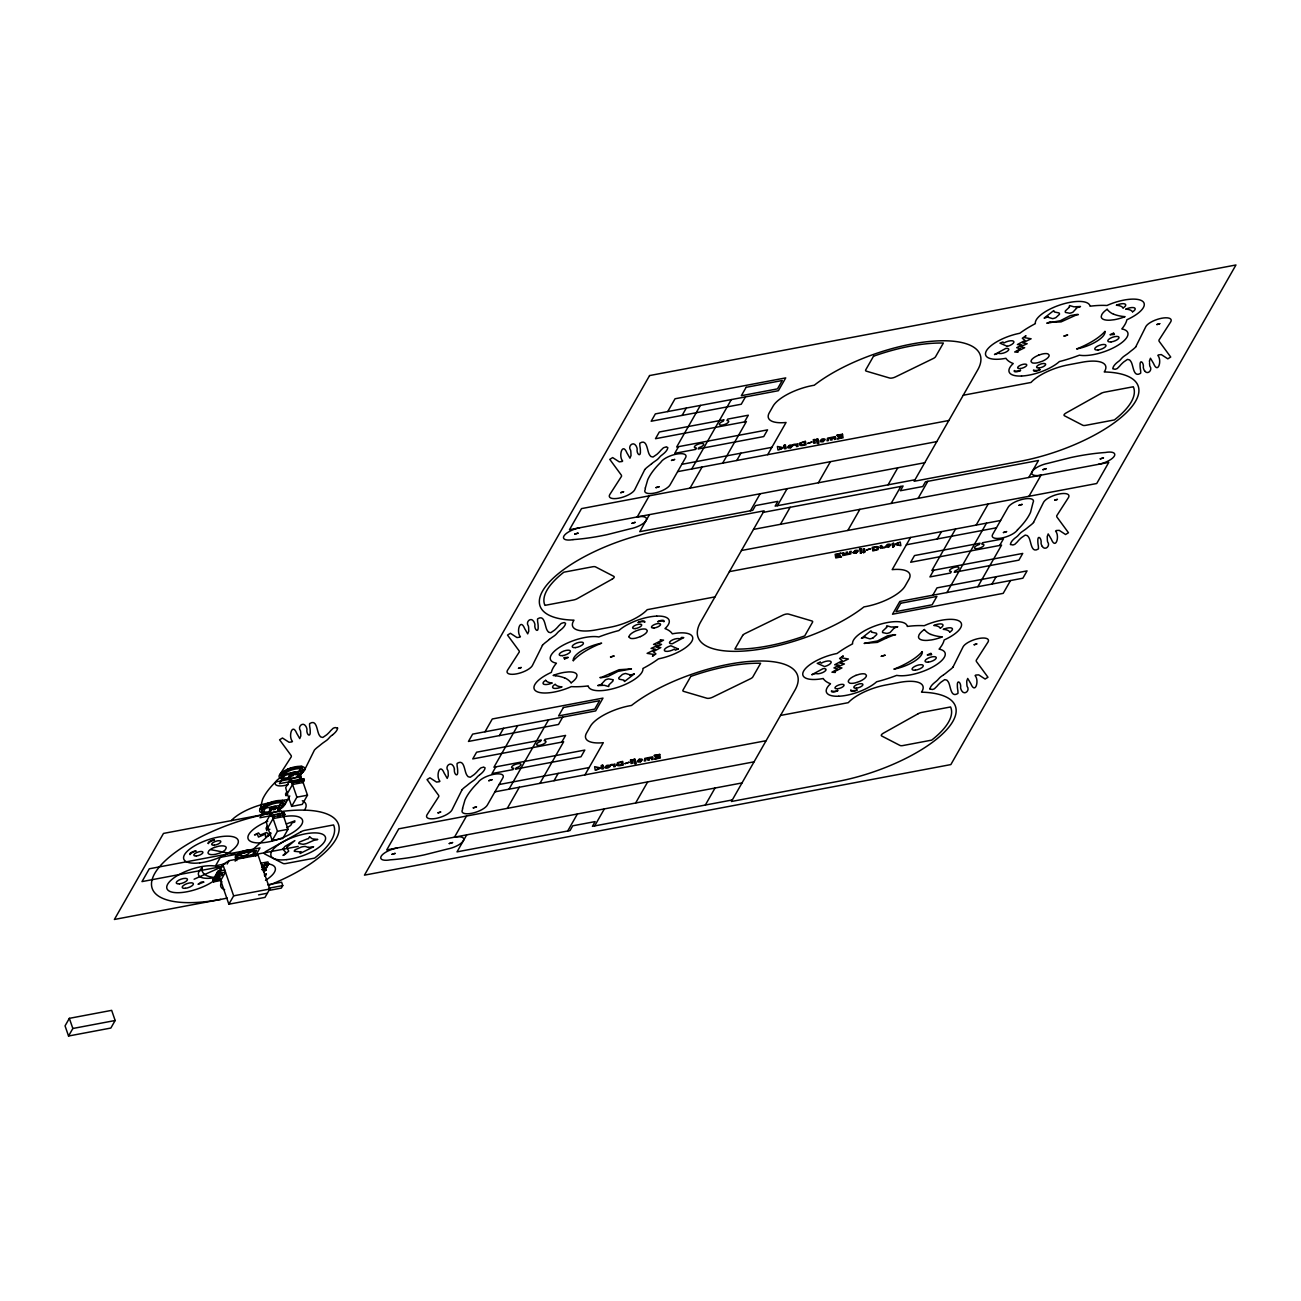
<?xml version="1.0" encoding="UTF-8"?>
<svg xmlns="http://www.w3.org/2000/svg" width="1301" height="1301" viewBox="0 0 1301 1301"><rect width="100%" height="100%" fill="white"/><g stroke="black" fill="none" stroke-linecap="round" stroke-linejoin="round"><path stroke-width="1.5" d="M895.332 544.046L898.747 542.598M297.067 780.876L298.84 780.372M278.203 816.491L279.959 816.166M69.343 1018.341L65.05 1025.871L68.546 1036.019L110.845 1028.05L115.155 1020.504L111.658 1010.357L69.343 1018.341L72.84 1028.489L68.546 1036.019M220.438 873.622A2.878 1.025 -19 0 1 216.356 873.979L214.437 877.102L215.153 879.216L217.072 876.093A2.878 1.025 -19 0 0 220.796 875.915A2.878 1.025 -19 0 0 221.951 873.898A2.878 1.025 -19 0 0 217.56 875.248L218.438 873.475L225.48 872.158L220.698 880.517L213.657 881.85L212.925 879.736L214.096 877.915A2.878 1.025 -19 0 0 218.194 877.557M217.397 875.28L216.682 873.166L217.706 871.361L224.748 870.044M218.08 872.906L222.861 864.531L229.041 860.677L258.118 855.18L269.779 889.022L264.997 897.397L228.862 904.211L219.983 878.403M213.657 881.85L214.828 880.029A2.878 1.025 -19 0 0 218.552 879.85A2.878 1.025 -19 0 0 219.706 877.833A2.878 1.025 -19 0 0 215.316 879.183L214.584 877.069A2.878 1.025 -19 0 1 216.568 876.028M227.122 864.01L229.041 860.677M235.139 861.164L237.042 857.814L256.021 854.237L256.46 855.505M289.082 799.481A33.631 12.051 -19 0 0 282.463 800.391L268.364 803.059L259.989 817.744L270.559 815.76M271.486 812.572L273.08 818.589L283.651 816.589L281.179 810.751L271.486 812.572L266.233 821.793L267.827 827.794M290.936 778.47L292.546 784.487L303.117 782.486L300.645 776.648L290.936 778.47L285.683 787.69L287.277 793.691M279.878 815.922L279.422 813.727L284.269 812.8L283.081 814.898L288.025 829.29L282.772 838.495L272.202 840.479L277.455 831.274L272.494 816.898L273.698 814.8L278.544 813.889L278.316 816.361M299.344 781.82L298.888 779.624L303.735 778.697L302.531 780.795L307.491 795.187L302.239 804.392L291.652 806.392L296.904 797.171L291.961 782.795L293.148 780.698L297.994 779.787L297.653 782.568L299.425 782.064M277.812 808.555L282.463 800.391M297.262 774.469L301.93 766.305L287.814 768.972L279.439 783.657L290.009 781.657M269.86 829.274L266.624 829.892L274.267 816.491L273.698 814.8M293.148 780.698L293.733 782.389L286.09 795.789L285.504 794.098L286.708 792L291.652 806.392M253.646 855.554L256.525 850.529L220.389 857.343L215.608 865.718L225.122 863.929M279.39 814.475L277.633 815.011L278.544 813.889M297.197 780.567L297.994 779.787M255.419 855.928L259.972 847.927L149.29 868.792L141.988 881.606L223.024 866.32M289.798 795.952L284.952 804.441L260.07 809.141L262.574 799.383A120.586 43.209 -19 0 1 275.584 781.934L289.001 779.397M228.862 904.211L233.643 895.836L222.861 864.531M279.78 815.89L279.422 813.727M299.279 781.803L298.888 779.624M283.651 816.589L284.854 814.491L284.269 812.8M303.117 782.486L304.304 780.389L303.735 778.697M263.892 872.386L264.916 870.58L264.038 868.499A2.878 1.025 -19 0 1 262.054 869.54M262.2 869.67A2.878 1.025 -19 0 1 265.241 869.767L267.16 866.645L266.282 864.563A2.878 1.025 -19 0 1 262.184 865.946M262.119 867.214A2.878 1.025 -19 0 1 265.014 865.572A2.878 1.025 -19 0 1 267.486 865.832L268.673 864.01L267.941 861.896L260.883 863.23M267.746 884.81L281.601 882.208L282.772 885.591L281.341 888.095L269.47 890.339M484.997 731.78L492.298 718.981L602.981 698.117L595.679 710.915L472.637 734.122L468.458 741.44L558.519 724.462L562.699 717.127M667.722 411.571L675.04 398.773L785.723 377.892L778.405 390.707L655.362 413.897L651.183 421.231L741.261 404.237L745.44 396.919M499.389 735.602L503.568 728.284M682.114 415.393L686.294 408.075M517.668 725.633L493.925 767.216L584.816 750.075L580.994 756.775L515.489 769.135L516.237 767.834A4.96 1.773 -19 0 0 520.79 764.029A4.96 1.773 -19 0 0 513.407 765.33A4.96 1.773 -19 0 0 513.765 768.273L513.017 769.607L492.006 773.558L495.827 766.858M700.393 405.408L676.666 447.007L767.557 429.867L763.736 436.567L698.214 448.926L698.962 447.625A4.96 1.773 -19 0 0 703.532 443.82A4.96 1.773 -19 0 0 696.149 445.121A4.96 1.773 -19 0 0 696.507 448.048L695.742 449.382L674.731 453.35L678.553 446.65M454.488 837.161L466.522 816.052M637.214 516.952L649.264 495.827M466.717 834.852L457.009 851.862L570.033 830.558L572.733 825.81L595.126 821.598L592.427 826.33L732.3 799.952M649.459 514.643L639.75 531.654L752.759 510.334L755.458 505.601L777.852 501.373L775.152 506.122L915.026 479.744M508.984 789.203L548.599 719.795M691.725 468.994L731.325 399.586M507.292 808.36L519.343 787.251M690.034 488.151L702.085 467.026M561.756 742.123L565.577 735.423L545.005 739.31L544.192 740.724A4.96 1.773 -19 0 1 544.176 743.668A4.96 1.773 -19 0 1 536.955 745.083A4.96 1.773 -19 0 1 540.419 741.472L541.249 740.025L476.589 752.206L472.767 758.906L563.658 741.765L539.915 783.365M744.497 421.914L748.319 415.214L727.731 419.101L726.934 420.499A4.96 1.773 -19 0 1 726.901 423.443A4.96 1.773 -19 0 1 719.697 424.874A4.96 1.773 -19 0 1 723.161 421.248L723.99 419.8L659.314 431.997L655.493 438.697L746.384 421.557L722.657 463.156M554.015 780.714L558.194 773.379M736.756 460.489L740.936 453.171M584.946 774.876L603.306 742.692A33.631 12.051 -19 0 1 586.572 732.983L590.394 726.283A33.631 12.051 -19 0 1 631.505 705.451A98.502 35.306 -19 0 1 747.132 661.64A98.502 35.306 -19 0 1 794.927 690.197L731.422 801.497L837.795 781.429A98.502 35.306 -19 0 0 945.86 730.609A98.502 35.306 -19 0 0 921.498 692.165A33.631 12.051 -19 0 0 899.495 682.423L885.396 685.09A33.631 12.051 -19 0 0 848.268 702.67L780.519 715.452M767.688 454.667L786.048 422.483A33.631 12.051 -19 0 1 769.298 412.775L773.119 406.075A33.631 12.051 -19 0 1 814.247 385.242A98.502 35.306 -19 0 1 929.873 341.431A98.502 35.306 -19 0 1 977.669 369.972L914.148 481.272L1020.521 461.221A98.502 35.306 -19 0 0 1128.601 410.4A98.502 35.306 -19 0 0 1104.224 371.94A33.631 12.051 -19 0 0 1082.221 362.215L1068.121 364.882A33.631 12.051 -19 0 0 1031.01 382.461L963.244 395.244M567.691 830.997L577.4 813.971M750.433 510.773L760.142 493.762M594.655 825.907L604.363 808.897M777.396 505.699L787.105 488.688M780.454 524.319L790.162 507.292M635.636 802.993L647.687 781.885M818.362 482.785L830.412 461.676M847.829 530.45L859.88 509.341M705.337 805.026L715.046 788.016M888.079 484.818L897.788 467.807M891.136 503.438L900.845 486.428M918.099 498.348L927.808 481.337M910.554 537.459L892.193 569.643A33.631 12.051 -19 0 1 908.927 579.352L905.106 586.035A33.631 12.051 -19 0 1 863.994 606.884A98.502 35.306 -19 0 1 748.368 650.695A98.502 35.306 -19 0 1 700.572 622.138L764.094 510.838L657.721 530.906A98.502 35.306 -19 0 0 549.64 581.726A98.502 35.306 -19 0 0 574.017 620.17A33.631 12.051 -19 0 0 596.021 629.895L610.12 627.245A33.631 12.051 -19 0 0 647.231 609.665L714.997 596.883M937.305 538.956L941.485 531.621M955.585 528.97L931.841 570.57L1022.732 553.429L1018.911 560.129L954.251 572.31L955.08 570.863A4.96 1.773 -19 0 0 958.544 567.252A4.96 1.773 -19 0 0 951.34 568.667A4.96 1.773 -19 0 0 951.307 571.611L950.511 573.025L929.922 576.912L933.744 570.212M932.801 595.207L936.98 587.873L1027.058 570.895L1022.879 578.213L899.837 601.42L892.519 614.218L1003.201 593.354L1010.519 580.555M976.157 525.084L988.207 503.975M946.917 592.54L986.516 523.132M1028.782 477.483L1038.491 460.473L925.483 481.777L922.783 486.525L900.39 490.737L903.089 486.005L763.215 512.383M999.672 545.461L1003.494 538.777L982.499 542.728L981.735 544.062A4.96 1.773 -19 0 1 982.092 547.005A4.96 1.773 -19 0 1 974.709 548.306A4.96 1.773 -19 0 1 979.279 544.501L980.027 543.2L914.505 555.56L910.684 562.243L1001.575 545.103L977.832 586.702M1028.977 496.283L1041.028 475.174M991.947 584.051L996.127 576.733M791.284 446.698L789.154 447.186M608.526 766.94L606.412 767.395M823.728 440.6L821.533 441.006M640.954 760.857L638.807 761.231M854.481 551.559L856.708 551.104M886.957 545.428L889.185 544.989M788.894 446.227L791.106 445.788M606.152 766.435L608.38 765.996M821.354 440.112L823.582 439.657M638.628 760.321L640.84 759.882M856.822 552.096L854.692 552.47M889.347 545.883L887.152 546.355M644.759 622.024L644.662 622.171A6.163 2.212 -19 0 0 638.254 622.447M850.74 690.311L850.838 690.164A6.163 2.212 -19 0 0 857.261 689.888A4.131 1.48 -19 0 1 852.773 691.384A4.131 1.48 -19 0 1 850.903 690.278M781.364 448.699L779.998 449.138M598.671 768.858L597.273 769.363M896.828 543.509L898.34 542.972M831.941 438.079L833.925 437.608M649.215 758.288L651.199 757.816M846.235 554.128L844.316 554.519M828.265 438.762L830.266 438.339M645.524 758.987L647.54 758.548M849.96 553.38L847.976 553.787M644.727 469.645L634.612 489.924A13.53 4.846 -19 0 1 618.804 498.185A13.53 4.846 -19 0 1 609.73 494.624L621.504 476.345A20.003 7.172 -19 0 0 621.374 475.174L609.779 459.383L612.657 457.594L619.243 461.855L622.073 461.513A3.041 1.09 -19 0 0 622.626 460.977C618.349 456.358 622.301 441.901 626.822 452.667A42.282 15.157 -19 0 0 627.18 453.382L627.7 454.228A65.05 23.304 -19 0 1 628.123 454.992L629.96 458.18L631.034 455.496A106.828 38.282 -19 0 1 630.969 454.407L630.871 451.951A99.608 35.696 -19 0 0 630.643 450.292C627.472 446.373 633.034 441.023 635.913 445.658A66.286 23.76 -19 0 1 637.165 448.845C636.205 453.886 641.019 458.294 640.401 450.439A207.542 74.368 -19 0 0 640.238 448.341L640.157 447.707A142.899 51.211 -19 0 0 639.897 446.21L639.75 443.495A4.651 1.659 -19 0 1 640.108 443.023C647.345 438.616 646.955 451.105 649.557 454.862A104.991 37.631 -19 0 0 650.89 456.505L653.004 457.041L656.777 454.456A46.999 16.848 -19 0 0 658.859 452.52L659.835 451.496A26.898 9.644 -19 0 0 660.762 450.374L663.347 447.869A2.635 0.943 -19 0 1 664.356 447.463A12.961 4.651 -19 0 1 665.413 447.154L665.624 447.089M542.468 645.345L532.353 665.624A13.53 4.846 -19 0 1 516.546 673.869A13.53 4.846 -19 0 1 507.488 670.308L519.262 652.029A20.003 7.172 -19 0 0 519.132 650.874L507.52 635.083L510.415 633.294L516.985 637.555L519.831 637.197A3.041 1.09 -19 0 0 520.384 636.677C516.107 632.042 520.058 617.601 524.579 628.35A42.282 15.157 -19 0 0 524.921 629.066L525.458 629.912A65.05 23.304 -19 0 1 525.88 630.676L527.702 633.863L528.775 631.18A106.828 38.282 -19 0 1 528.71 630.091L528.629 627.651A99.608 35.696 -19 0 0 528.385 625.992C525.23 622.057 530.792 616.723 533.654 621.358A66.286 23.76 -19 0 1 534.922 624.545C533.947 629.57 538.777 633.977 538.159 626.139A207.542 74.368 -19 0 0 537.996 624.025L537.915 623.407A142.899 51.211 -19 0 0 537.638 621.911L537.508 619.178A4.651 1.659 -19 0 1 537.866 618.707C545.103 614.316 544.712 626.806 547.314 630.562A104.991 37.631 -19 0 0 548.632 632.188L550.762 632.725L554.535 630.139A46.999 16.848 -19 0 0 556.617 628.204L557.576 627.196A26.898 9.644 -19 0 0 558.519 626.074L561.105 623.553A2.635 0.943 -19 0 1 562.097 623.146A12.961 4.651 -19 0 1 563.154 622.837L563.366 622.772M461.985 789.87L451.87 810.149A13.53 4.846 -19 0 1 436.063 818.394A13.53 4.846 -19 0 1 426.988 814.833L438.779 796.554A20.003 7.172 -19 0 0 438.648 795.383L427.037 779.608L429.915 777.803L436.502 782.064L439.348 781.722A3.041 1.09 -19 0 0 439.901 781.202C435.624 776.567 439.575 762.11 444.08 772.875A42.282 15.157 -19 0 0 444.438 773.591L444.975 774.437A65.05 23.304 -19 0 1 445.397 775.201L447.219 778.388L448.292 775.705A106.828 38.282 -19 0 1 448.227 774.615L448.146 772.16A99.608 35.696 -19 0 0 447.902 770.517C444.747 766.582 450.309 761.248 453.171 765.882A66.286 23.76 -19 0 1 454.423 769.07M1135.773 346.782L1145.888 326.502A13.53 4.846 -19 0 1 1161.695 318.241A13.53 4.846 -19 0 1 1170.754 321.802L1158.98 340.081A20.003 7.172 -19 0 0 1159.11 341.252L1170.721 357.043L1167.826 358.832L1161.256 354.571L1158.41 354.929A3.041 1.09 -19 0 0 1157.857 355.449C1162.135 360.068 1158.183 374.525 1153.662 363.776A42.282 15.157 -19 0 0 1153.32 363.06L1152.784 362.198A65.05 23.304 -19 0 1 1152.361 361.434L1150.442 358.247L1149.466 360.93A106.828 38.282 -19 0 1 1149.515 362.036M1033.514 522.465L1043.63 502.186A13.53 4.846 -19 0 1 1059.437 493.941A13.53 4.846 -19 0 1 1068.511 497.502L1056.721 515.781A20.003 7.172 -19 0 0 1056.867 516.936L1068.463 532.727L1065.584 534.516L1059.225 530.353L1056.314 530.515A3.041 1.09 -19 0 0 1055.599 531.133C1059.892 535.768 1055.924 550.209 1051.419 539.46A42.282 15.157 -19 0 0 1051.062 538.744L1050.541 537.898A65.05 23.304 -19 0 1 1050.118 537.134L1048.183 533.93L1047.207 536.63A106.828 38.282 -19 0 1 1047.272 537.72L1047.37 540.175A99.608 35.696 -19 0 0 1047.598 541.818C1050.769 545.753 1045.207 551.087 1042.329 546.453M953.031 666.99L963.147 646.711A13.53 4.846 -19 0 1 978.954 638.466A13.53 4.846 -19 0 1 988.028 642.027L976.238 660.306A20.003 7.172 -19 0 0 976.384 661.461L987.979 677.252L985.101 679.041L978.742 674.877L975.831 675.04A3.041 1.09 -19 0 0 975.116 675.658C979.409 680.293 975.441 694.734 970.936 683.984A42.282 15.157 -19 0 0 970.579 683.269L970.058 682.423A65.05 23.304 -19 0 1 969.635 681.659L967.7 678.455L966.724 681.139A106.828 38.282 -19 0 1 966.789 682.244M270.787 833.453L245.32 856.383L210.957 849.683M264.005 808.49L263.534 808.669A11.449 4.001 -18.8 0 1 280.691 802.831A11.449 4.001 -18.8 0 1 278.398 810.084M651.622 463.709L650.028 465.01A48.381 17.336 -19 0 1 649.069 465.774L648.077 466.555A25.158 9.009 -19 0 0 644.629 469.661M549.38 639.393L547.786 640.71A48.381 17.336 -19 0 1 546.827 641.474L545.818 642.255A25.158 9.009 -19 0 0 542.371 645.345M662.648 454.456L662.86 454.293A23.239 8.326 -19 0 0 667.803 447.609L666.454 446.861M332.666 734.707L332.015 735.211A22.751 8.148 -19 0 0 330.178 736.756L328.942 738.139A42.819 15.352 -19 0 1 328.177 738.968L327.543 739.586A13.758 4.928 -19 0 1 326.323 740.578L324.16 742.09A30.752 11.026 -19 0 0 321.412 744.123L319.835 745.424A48.381 17.336 -19 0 1 318.875 746.189L317.867 746.969A25.158 9.009 -19 0 0 314.419 750.075L304.401 770.338L279.536 775.038L291.31 756.759A20.003 7.172 -19 0 0 291.18 755.588L279.585 739.797L282.463 738.009L289.05 742.269L291.879 741.928A3.041 1.09 -19 0 0 292.432 741.391C288.155 736.773 292.107 722.315 296.628 733.081A42.282 15.157 -19 0 0 296.97 733.797L297.506 734.642A65.05 23.304 -19 0 1 297.929 735.407L299.75 738.594L300.824 735.911A106.828 38.282 -19 0 1 300.775 734.821L300.677 732.365A99.608 35.696 -19 0 0 300.45 730.707C297.279 726.787 302.84 721.437 305.702 726.072A66.286 23.76 -19 0 1 306.971 729.259C306.011 734.301 310.825 738.708 310.207 730.853A207.542 74.368 -19 0 0 310.045 728.755L309.963 728.121A142.899 51.211 -19 0 0 309.687 726.625L309.557 723.909A4.651 1.659 -19 0 1 309.914 723.437C317.151 719.03 316.761 731.52 319.363 735.276A104.991 37.631 -19 0 0 320.696 736.919L322.811 737.456L326.584 734.87A46.999 16.848 -19 0 0 328.665 732.935L329.641 731.926A26.898 9.644 -19 0 0 330.568 730.788L333.154 728.284A2.635 0.943 -19 0 1 334.162 727.877A12.961 4.651 -19 0 1 335.203 727.568L337.479 728.056M560.389 630.156L560.617 629.977A23.239 8.326 -19 0 0 565.561 623.309L564.211 622.545M479.906 774.68L480.134 774.502A23.239 8.326 -19 0 0 485.062 767.834L483.63 767.086M942.851 675.333L941.225 676.471A13.758 4.928 -19 0 0 940.021 677.463L939.387 678.081A42.819 15.352 -19 0 0 938.623 678.911L937.338 680.293A22.751 8.148 -19 0 1 935.533 681.838L934.899 682.358A23.239 8.326 -19 0 0 929.955 689.026M1020.374 370.541L1020.618 370.395A6.163 2.212 -19 0 1 1014.357 370.525A4.131 1.48 -19 0 0 1015.707 371.826A4.131 1.48 -19 0 0 1020.277 370.509M837.649 690.75L837.877 690.603A6.163 2.212 -19 0 1 831.615 690.75A4.131 1.48 -19 0 0 832.965 692.034A4.131 1.48 -19 0 0 837.551 690.717M873.199 637.799L876.695 634.563A9.4 3.366 -19 0 0 876.223 633.132L871.621 632.205A14.116 5.058 -19 0 0 870.938 630.839L861.392 638.336A18.019 6.456 -19 0 0 865.539 637.051M270.852 832.949L268.136 834.331L266.754 832.396L260.33 835.014L258.509 832.916L254.492 834.933L257.322 834.169L258.492 837.063L265.339 834.071L265.534 836.966L270.575 834.722M298.14 782.031L297.734 780.258M634.189 673.967L624.578 681.496A14.116 5.058 -19 0 1 623.911 680.13L619.292 679.203A9.4 3.366 -19 0 1 618.804 677.772L622.317 674.536A4.732 1.691 -19 0 1 625.651 673.479L629.977 674.78M194.109 879.216L223.365 866.157M278.203 814.377L278.853 816.052M640.45 636.612L636.091 638.075A8.635 3.09 -19 0 1 630.318 638.271L629.034 636.986M779.624 447.674L781.234 447.609M898.617 544.436L897.105 544.566M596.883 767.883L598.493 767.818M214.356 847.439L218.747 846.187A10.766 3.854 -19 0 1 226.276 847.797L225.333 849.764A8.635 3.09 -19 0 1 219.885 853.049L215.511 854.318A10.766 3.854 -19 0 1 207.965 852.692L208.908 850.74A8.635 3.09 -19 0 1 214.356 847.439M286.383 823.94L294.904 820.833L294.644 822.102L291.229 823.078A6.538 2.342 -19 0 1 286.627 827.647M482.882 767.297L482.671 767.362A12.961 4.651 -19 0 0 481.614 767.671A2.635 0.943 -19 0 0 480.622 768.078L478.036 770.582A26.898 9.644 -19 0 1 477.093 771.721L476.133 772.729A46.999 16.848 -19 0 1 474.052 774.664L470.279 777.25L468.149 776.713A104.991 37.631 -19 0 1 466.831 775.071C464.213 771.33 464.62 758.841 457.383 763.232A4.651 1.659 -19 0 0 457.025 763.703L457.155 766.435A142.899 51.211 -19 0 1 457.432 767.915L457.513 768.549A207.542 74.368 -19 0 1 457.676 770.664C458.326 778.388 453.464 774.079 454.439 769.054M930.069 688.993L932.345 689.497A12.961 4.651 -19 0 0 933.402 689.172A2.635 0.943 -19 0 0 934.394 688.782L936.996 686.261A26.898 9.644 -19 0 1 937.923 685.139L938.883 684.131A46.999 16.848 -19 0 1 940.965 682.196L944.737 679.61L946.868 680.147A104.991 37.631 -19 0 1 948.201 681.773C950.803 685.529 950.397 698.019 957.634 693.628A4.651 1.659 -19 0 0 958.008 693.157L957.861 690.424A142.899 51.211 -19 0 1 957.585 688.928L957.503 688.31A207.542 74.368 -19 0 1 957.357 686.196C956.723 678.358 961.569 682.749 960.577 687.79A66.286 23.76 -19 0 0 961.829 690.977C964.724 695.596 970.27 690.278 967.115 686.343A99.608 35.696 -19 0 1 966.887 684.684L966.806 683.139M640.629 761.752L642.434 759.833A4.212 1.512 -19 0 0 639.23 759.247M790.715 447.707L792.699 445.755M823.175 441.576L825.159 439.624A4.212 1.512 -19 0 0 821.956 439.039L819.955 441.055A4.212 1.512 -19 0 0 823.159 441.641M856.302 553.023L858.286 551.071A4.212 1.512 -19 0 0 855.082 550.486L853.082 552.502M888.778 546.892L890.762 544.956A4.212 1.512 -19 0 0 887.558 544.355L885.542 546.371A4.212 1.512 -19 0 0 888.746 546.957M639.198 759.312L637.214 761.264A4.212 1.512 -19 0 0 640.417 761.849M1050.395 321.819L1046.785 323.217L1060.266 320.745L1070.316 315.606L1076.48 314.484A14.961 5.367 -19 0 1 1078.383 314.549L1078.139 314.598A9.66 3.464 -19 0 0 1076.773 314.761L1061.096 321.884L1049.842 322.372M794.895 444.779L796.098 444.779M883.249 547.363L882.241 547.379M612.153 764.988L613.356 764.988M681.805 464.327L771.867 447.333M784.129 445.804L785.479 444.942L784.031 445.218L784.633 448.812L786.08 448.552L785.641 445.967L784.21 446.243M814.735 440.031L813.206 439.722L814.637 439.445L815.239 443.039L813.808 443.316L813.369 440.746L814.816 440.47M816.443 439.705L817.906 439.429M816.524 440.145L817.971 439.884M818.898 442.844L818.654 443.478A2.537 0.911 -19 0 1 817.061 443.072L816.345 439.12L817.809 438.844L818.443 442.73M677.626 471.645L948.836 420.499M936.785 441.608L581.514 508.61L569.464 529.718L924.735 462.717M753.507 529.393L1108.777 462.392L1096.727 483.517L741.456 550.502M729.406 571.627L1000.615 520.481M859.343 549.266L859.587 548.648A2.537 0.911 -19 0 1 861.181 549.038M906.374 544.777L996.436 527.799M293.733 782.389L298.579 781.478M299.458 781.316L304.304 780.389M291.961 782.795L302.531 780.795M296.904 797.171L307.491 795.187M272.494 816.898L284.854 814.491M499.064 784.536L589.125 767.557M601.404 766.013L602.835 765.752M630.562 760.516L632.01 760.239M633.701 759.93L635.067 759.052L633.603 759.329L634.286 763.297A2.537 0.911 -19 0 0 635.88 763.752L636.156 763.069M601.469 766.452L602.916 766.191M630.643 760.955L632.075 760.678M633.798 760.369L635.23 760.093L635.717 762.939M277.455 831.274L288.025 829.29M494.884 791.854L766.094 740.708M247.271 856.009L298.205 846.398M754.06 761.833L398.773 828.818L386.722 849.943L742.009 782.942M216.682 873.166L216.828 873.134A2.878 1.025 -19 0 1 220.487 871.735M261.615 865.344L268.673 864.01M212.925 879.736L218.21 878.744M264.916 870.58L264.77 870.613A2.878 1.025 -19 0 1 263.404 871.41M268.917 888.193L282.772 885.591M233.643 895.836L269.779 889.022M220.763 899.398L114.39 919.465L163.487 833.421L269.86 813.353A98.502 35.306 -19 0 0 153.925 874.988A98.502 35.306 -19 0 0 227.285 898.064M258.574 894.877L267.388 893.218M72.84 1028.489L115.155 1020.504M263.42 808.669L263.452 808.669A11.449 4.001 -18.8 0 0 270.071 812.946M555.657 675.739L553.136 675.447A21.727 7.79 -19 0 1 564.032 672.406L568.212 671.934A19.32 6.928 -19 0 1 577.01 675.512L576.457 677.479A21.727 7.79 -19 0 1 571.172 682.814M564.748 659.005L568.244 657.379L563.837 657.623L564.406 658.843M930.784 653.33L927.255 654.956L931.679 654.712L931.093 653.492M596.866 769.769L600.184 768.289M1113.526 333.121L1109.997 334.747L1114.404 334.503L1113.819 333.284M779.527 449.528L782.926 448.113M793.268 444.698L794.228 445.04M884.013 547.087L884.973 547.412M610.527 764.923L611.503 765.248M1007.364 346.359L999.965 343.139L1002.908 341.984L1003.917 342.976A6.538 2.342 -19 0 1 1013.674 341.317A6.538 2.342 -19 0 1 1007.364 346.359M612.804 679.691L608.657 678.878A4.732 1.691 -19 0 0 605.323 679.951L601.794 683.773M1144.587 370.769C1147.449 375.404 1153.011 370.069 1149.856 366.134A99.608 35.696 -19 0 1 1149.612 364.475L1149.547 362.93M1010.552 544.469L1012.828 544.973A12.961 4.651 -19 0 0 1013.886 544.664A2.635 0.943 -19 0 0 1014.894 544.257L1017.48 541.753A26.898 9.644 -19 0 1 1018.407 540.614L1019.366 539.606A46.999 16.848 -19 0 1 1021.464 537.671L1025.221 535.085L1027.351 535.622A104.991 37.631 -19 0 1 1028.684 537.264C1031.286 541.005 1030.896 553.494 1038.117 549.103A4.651 1.659 -19 0 0 1038.491 548.632L1038.344 545.9A142.899 51.211 -19 0 1 1038.068 544.42L1038.003 543.785A207.542 74.368 -19 0 1 1037.84 541.671C1037.271 533.768 1041.971 538.321 1041.06 543.281A66.286 23.76 -19 0 0 1042.329 546.469M309.638 836.901L312.403 838.852L317.769 839.454A14.116 5.058 -19 0 1 313.834 840.365L306.857 843.438A9.4 3.366 -19 0 1 302.954 844.284L298.758 843.503A4.732 1.691 -19 0 1 299.637 841.975L307.247 838.917A9.53 3.415 -19 0 1 308.435 838.738A18.019 6.456 -19 0 1 309.638 836.787M895.413 544.582L900.845 545.656L900.243 542.045L898.861 542.647M288.464 777.396L289.635 780.779M270.738 813.694L271.259 815.174M268.998 811.499L270.169 814.881M272.202 840.479L267.242 826.102L266.054 828.2L266.624 829.892M266.916 863.685L267.648 865.799M266.77 863.718L267.486 865.832M266.282 864.563L267.16 866.645A2.878 1.025 -19 0 1 264.363 867.913A2.878 1.025 -19 0 1 262.151 867.832M264.672 867.621L265.388 869.751M237.042 857.814L237.481 859.083A10.066 3.61 -19 0 1 238.067 853.732A10.066 3.61 -19 0 1 251.386 849.829A10.066 3.61 -19 0 1 251.744 854.985M217.706 871.361L218.438 873.475M216.828 873.134L217.56 875.248M217.072 876.093L216.356 873.979L216.925 876.126M213.949 877.947L214.828 880.029M1069.341 307.215L1065.454 310.858A9.4 3.366 -19 0 0 1065.454 312.419L1069.585 313.232A4.732 1.691 -19 0 0 1072.918 312.175L1076.447 308.353M886.615 627.424L882.728 631.066A9.4 3.366 -19 0 0 882.712 632.644L886.843 633.441A4.732 1.691 -19 0 0 890.177 632.384L893.722 628.562M600.103 767.801L594.655 766.679L595.256 770.29L596.655 769.688M1048.264 317.33L1052.59 318.647A4.732 1.691 -19 0 0 1055.924 317.59L1059.437 314.338A9.4 3.366 -19 0 0 1058.965 312.923L1054.363 311.98A14.116 5.058 -19 0 0 1053.68 310.63L1044.118 318.111A18.019 6.456 -19 0 0 1048.281 316.842M865.523 637.555L869.865 638.856A4.732 1.691 -19 0 0 873.199 637.799M782.828 447.577L777.396 446.471L777.998 450.065L779.38 449.479M881.964 547.087L881.704 545.542L880.208 545.835L880.631 548.404L882.078 547.77M877.167 547.721L877.053 549.315L874.158 550.095L873.735 547.64L875.085 547.379A2.944 1.057 -19 0 1 877.313 547.672M861.213 549.038L861.717 551.966L860.27 552.242L859.798 549.396M834.136 437.835L834.396 439.429L835.844 439.153L835.421 436.583L827.517 438.177L827.013 440.828L828.461 440.551L828.2 439.039M831.892 438.339L832.152 439.852L830.705 440.128L830.445 438.6M850.041 553.088L849.781 551.575L851.228 551.299L850.773 553.901L842.82 555.527L842.398 552.958L843.829 552.681L844.105 554.291M847.78 553.51L847.536 551.998L846.089 552.258L846.349 553.787M801.074 444.405L801.14 442.844L804.083 442.015L804.506 444.487L803.156 444.747A2.944 1.057 -19 0 1 800.928 444.454M796.163 444.357L797.611 443.722L798.033 446.292L796.537 446.568L796.277 445.023M651.394 758.044L651.671 759.638L653.118 759.377L652.679 756.808L644.841 758.369L644.288 761.036L645.719 760.76L645.475 759.247M649.166 758.548L649.41 760.077L647.979 760.337L647.719 758.825M618.333 764.614L618.414 763.053L621.358 762.223L621.764 764.695L620.414 764.955A2.944 1.057 -19 0 1 618.203 764.663M613.438 764.565L614.869 763.931L615.308 766.5L613.796 766.793L613.552 765.248M878.663 547.526L878.029 549.64L872.808 550.941L872.207 547.347L875.036 546.81A5.318 1.903 -19 0 1 878.76 547.493M616.837 764.809L617.471 762.695L622.691 761.394L623.309 764.988L620.463 765.525A5.318 1.903 -19 0 1 616.739 764.842M282.512 811.369A98.502 35.306 -19 0 1 338.878 831.583A98.502 35.306 -19 0 1 268.803 885.314M267.811 863.848A28.752 10.31 -19 0 1 265.502 880.338M224.666 889.738A28.752 10.31 -19 0 1 221.918 881.623M213.608 881.037A28.752 10.31 -19 0 1 171.163 891.901A28.752 10.31 -19 0 1 184.368 871.979A28.752 10.31 -19 0 1 221.203 869.588M283.211 816.719A28.752 10.31 -19 0 1 297.49 829.192A28.752 10.31 -19 0 1 252.849 842.251A28.752 10.31 -19 0 1 267.778 821.224M236.945 860.546A10.066 3.61 -19 0 1 244.913 852.529A10.066 3.61 -19 0 1 253.906 855.294M243.889 857.717A2.878 1.025 -19 0 1 243.173 856.351A2.878 1.025 -19 0 1 247.255 855.05A2.878 1.025 -19 0 1 247.011 856.725M262.265 867.344A2.878 1.025 -19 0 1 264.396 867.442M261.566 864.872A2.878 1.025 -19 0 1 262.021 864.482M264.754 863.36A2.878 1.025 -19 0 1 266.12 863.295M219.202 875.784A2.878 1.025 -19 0 1 219.43 875.915M221.804 872.369A2.878 1.025 -19 0 1 221.268 873.085M271.145 809.726A3.643 1.268 -18.8 0 1 270.185 808.067A3.643 1.268 -18.8 0 1 275.308 806.376A3.643 1.268 -18.8 0 1 275.259 808.376M270.348 811.206A3.643 1.268 -18.8 0 1 272.657 808.718A3.643 1.268 -18.8 0 1 276.999 808.588M271.259 809.255A2.602 0.911 -18.8 0 1 271.779 807.563A2.602 0.911 -18.8 0 1 275.405 807.189A2.602 0.911 -18.8 0 1 272.511 809.124A2.391 0.862 -19 0 0 275.243 807.254A2.391 0.862 -19 0 0 272.039 807.498A2.391 0.862 -19 0 0 271.275 809.141M271.259 810.799A2.602 0.911 -18.8 0 1 272.218 809.32A2.602 0.911 -18.8 0 1 275.405 808.572M269.616 811.694A11.449 4.001 -18.8 0 1 263.078 807.449A11.449 4.001 -18.8 0 1 280.252 801.562A11.449 4.001 -18.8 0 1 277.959 808.832M273.324 809.856A2.391 0.862 -19 0 1 275.21 809.45M271.193 816.377A5.269 1.886 -19 0 1 272.348 813.076A5.269 1.886 -19 0 1 279.601 811.808M270.023 812.995A5.269 1.886 -19 0 1 270.348 810.198A5.269 1.886 -19 0 1 277.194 808.116A5.269 1.886 -19 0 1 277.812 810.621M271.177 814.019A2.391 0.862 -19 0 1 270.364 813.808M270.039 812.523A13.53 4.846 -19 0 1 261.225 807.677A13.53 4.846 -19 0 1 281.862 800.522A13.53 4.846 -19 0 1 278.105 809.726M289.489 778.421A13.53 4.846 -19 0 1 280.674 773.575A13.53 4.846 -19 0 1 301.328 766.419A13.53 4.846 -19 0 1 297.571 775.624M290.432 782.243A5.269 1.886 -19 0 1 291.961 778.892A5.269 1.886 -19 0 1 299.067 777.705M289.489 778.892A5.269 1.886 -19 0 1 289.798 776.095A5.269 1.886 -19 0 1 296.661 774.014A5.269 1.886 -19 0 1 297.279 776.534M292.172 776.03A2.391 0.862 -19 0 1 293.424 775.542M294.676 773.428A2.391 0.862 -19 0 0 292.383 773.054A2.391 0.862 -19 0 0 290.204 774.794A2.391 0.862 -19 0 0 293.359 774.502A2.602 0.911 -18.8 0 1 289.96 774.811A2.602 0.911 -18.8 0 1 292.806 772.892A2.602 0.911 -18.8 0 1 294.644 773.705M289.082 777.591A11.449 4.001 -18.8 0 1 282.545 773.347A11.449 4.001 -18.8 0 1 299.702 767.46A11.449 4.001 -18.8 0 1 297.425 774.729M289.521 778.86A11.449 4.001 -18.8 0 1 282.984 774.615A11.449 4.001 -18.8 0 1 300.141 768.728A11.449 4.001 -18.8 0 1 297.864 775.981M290.887 775.607A3.643 1.268 -18.8 0 1 289.505 774.079A3.643 1.268 -18.8 0 1 294.676 772.274A3.643 1.268 -18.8 0 1 294.725 774.274M290.643 777.315A3.643 1.268 -18.8 0 1 291.749 774.762A3.643 1.268 -18.8 0 1 296.465 774.745M290.725 776.697A2.602 0.911 -18.8 0 1 292.253 774.957A2.602 0.911 -18.8 0 1 295.425 774.729M302.336 800.765A33.631 12.051 -19 0 1 304.467 810.133M231.253 820.638A33.631 12.051 -19 0 1 268.364 803.059M288.302 784.584A13.53 4.846 -19 0 1 275.243 782.747A13.53 4.846 -19 0 1 291.408 773.672A13.53 4.846 -19 0 1 299.864 778.096M266.12 874.061A22.946 8.229 -19 0 1 264.249 874.971M266.298 874.012A7.253 2.602 -19 0 1 264.737 876.272M263.42 869.361A21.727 7.79 -19 0 1 266.087 870.141M263.761 870.792A81.849 29.321 -19 0 1 266.087 870.174M202.175 867.897A44.039 15.775 -19 0 0 215.153 877.541A23.743 8.505 -19 0 1 202.045 867.897M267.388 828.087A5.546 1.984 -19 0 1 267.356 826.916M195.947 851.017A6.163 2.212 -19 0 0 190.044 854.627A4.114 1.48 -19 0 1 191.198 852.513A4.114 1.48 -19 0 1 195.882 851.065M208.274 843.585A6.163 2.212 -19 0 1 214.323 839.991M208.274 843.455A4.131 1.48 -19 0 1 209.819 841.292A4.131 1.48 -19 0 1 214.405 839.958M337.609 728.023A23.239 8.326 -19 0 1 332.731 734.707M454.293 837.193A13.53 4.846 -19 0 1 463.351 840.755A13.53 4.846 -19 0 1 447.544 849.016L424.711 854.773A120.586 43.209 -19 0 1 390.251 859.831A13.53 4.846 -19 0 1 381.193 856.253A13.53 4.846 -19 0 1 397 848.008M479.484 775.006A22.751 8.148 -19 0 0 477.646 776.551L476.41 777.933A42.819 15.352 -19 0 1 475.646 778.762L474.995 779.38A13.758 4.928 -19 0 1 473.792 780.372L471.629 781.885A30.752 11.026 -19 0 0 468.88 783.918L467.303 785.235A48.381 17.336 -19 0 1 466.343 785.999L465.335 786.763A25.158 9.009 -19 0 0 461.888 789.87M943.42 674.975A30.752 11.026 -19 0 0 946.136 672.942L947.73 671.625A48.381 17.336 -19 0 1 948.689 670.861L949.681 670.08A25.158 9.009 -19 0 0 953.129 666.99M893.559 628.139A18.019 6.456 -19 0 0 897.771 626.74L891.169 627.033L886.843 625.765A14.116 5.058 -19 0 0 886.648 627.407M922.133 651.671A44.039 15.775 -19 0 1 893.885 669.169A23.743 8.505 -19 0 0 922.295 651.622M931.028 634.416A67.522 24.199 -19 0 0 939.842 636.612L942.379 636.888A21.727 7.79 -19 0 1 931.467 639.929L927.288 640.401A19.32 6.928 -19 0 1 918.49 636.823L919.043 634.855A21.727 7.79 -19 0 1 924.344 629.521M930.849 634.498A81.849 29.321 -19 0 1 924.426 629.489M949.763 632.01A22.946 8.229 -19 0 0 943.258 629.342A7.253 2.602 -19 0 1 951.616 628.041A7.253 2.602 -19 0 1 949.876 632.026M1041.223 475.141A13.53 4.846 -19 0 1 1032.148 471.58A13.53 4.846 -19 0 1 1047.956 463.319L1070.788 457.562A120.586 43.209 -19 0 1 1105.265 452.504A13.53 4.846 -19 0 1 1114.323 456.082A13.53 4.846 -19 0 1 1098.516 464.327M1017.512 529.767A13.53 4.846 -19 0 1 1001.705 538.012A13.53 4.846 -19 0 1 992.647 534.451L1008.161 507.244A13.53 4.846 -19 0 1 1023.968 498.999A13.53 4.846 -19 0 1 1033.043 502.56L1030.538 512.318A120.586 43.209 -19 0 1 1017.528 529.767M1010.438 544.501A23.239 8.326 -19 0 1 1015.3 537.833L1016.032 537.329A22.751 8.148 -19 0 0 1017.87 535.768L1019.106 534.386A42.819 15.352 -19 0 1 1019.87 533.556L1020.504 532.938A13.758 4.928 -19 0 1 1021.724 531.946L1023.871 530.45A30.752 11.026 -19 0 0 1026.619 528.417L1028.213 527.1A48.381 17.336 -19 0 1 1029.172 526.336L1030.164 525.555A25.158 9.009 -19 0 0 1033.612 522.465M559.967 630.497A22.751 8.148 -19 0 0 558.129 632.042L556.893 633.424A42.819 15.352 -19 0 1 556.129 634.254L555.494 634.872A13.758 4.928 -19 0 1 554.275 635.864L552.112 637.36A30.752 11.026 -19 0 0 549.364 639.393M601.956 684.196A18.019 6.456 -19 0 0 597.728 685.594L604.331 685.302L608.673 686.57A14.116 5.058 -19 0 0 608.852 684.928L612.771 681.269A9.4 3.366 -19 0 0 612.787 679.691M629.96 675.284A18.019 6.456 -19 0 1 634.189 673.983M629.066 636.986A10.766 3.854 -19 0 1 635.864 630.936L640.206 629.456A8.635 3.09 -19 0 1 645.979 629.261L647.264 630.53A10.766 3.854 -19 0 1 640.434 636.596M638.173 622.463A4.131 1.48 -19 0 1 642.727 620.951A4.131 1.48 -19 0 1 644.597 622.057M573.367 660.664A44.039 15.775 -19 0 1 601.631 643.166A23.743 8.505 -19 0 0 573.221 660.713M555.673 675.723A67.522 24.199 -19 0 1 564.488 677.919M564.667 677.837A81.849 29.321 -19 0 1 571.074 682.846M545.737 680.325A22.946 8.229 -19 0 0 552.258 682.992A7.253 2.602 -19 0 1 543.899 684.293A7.253 2.602 -19 0 1 545.623 680.309M561.739 686.863A22.946 8.229 -19 0 1 555.218 684.196A7.253 2.602 -19 0 0 553.38 688.164A7.253 2.602 -19 0 0 561.788 686.912M637.018 516.985A13.53 4.846 -19 0 1 646.093 520.546A13.53 4.846 -19 0 1 630.286 528.791L607.453 534.565A120.586 43.209 -19 0 1 572.977 539.606M572.993 539.606A13.53 4.846 -19 0 1 563.918 536.045A13.53 4.846 -19 0 1 579.726 527.783M662.225 454.797A22.751 8.148 -19 0 0 660.371 456.342L659.135 457.724A42.819 15.352 -19 0 1 658.371 458.554L657.737 459.172A13.758 4.928 -19 0 1 656.517 460.164L654.354 461.676A30.752 11.026 -19 0 0 651.606 463.709M1144.571 370.769A66.286 23.76 -19 0 1 1143.319 367.581C1144.181 362.654 1139.481 358.247 1140.083 365.988A207.542 74.368 -19 0 0 1140.245 368.102L1140.327 368.72A142.899 51.211 -19 0 0 1140.603 370.216L1140.733 372.948A4.651 1.659 -19 0 1 1140.375 373.42C1133.138 377.81 1133.529 365.321 1130.927 361.564A104.991 37.631 -19 0 0 1129.61 359.922L1127.479 359.385L1123.706 361.987A46.999 16.848 -19 0 0 1121.625 363.922L1120.665 364.93A26.898 9.644 -19 0 0 1119.722 366.053L1117.299 368.476A2.635 0.943 -19 0 1 1116.144 368.964A12.961 4.651 -19 0 1 1115.087 369.289L1112.81 368.785A23.239 8.326 -19 0 1 1117.559 362.133L1118.275 361.629A22.751 8.148 -19 0 0 1120.112 360.084L1121.348 358.702A42.819 15.352 -19 0 1 1122.112 357.873L1122.747 357.255A13.758 4.928 -19 0 1 1123.966 356.263L1126.129 354.75A30.752 11.026 -19 0 0 1128.878 352.717L1130.455 351.416A48.381 17.336 -19 0 1 1131.415 350.652L1132.423 349.871A25.158 9.009 -19 0 0 1135.871 346.765M1076.285 307.914A18.019 6.456 -19 0 0 1080.497 306.516L1073.91 306.808L1069.568 305.556A14.116 5.058 -19 0 0 1069.389 307.199M1039.987 369.679A6.163 2.212 -19 0 1 1033.612 369.939A4.131 1.48 -19 0 0 1035.515 371.175A4.131 1.48 -19 0 0 1040.068 369.663M1104.874 331.462A44.039 15.775 -19 0 1 1076.61 348.961A23.743 8.505 -19 0 0 1105.021 331.413M1113.754 314.208A67.522 24.199 -19 0 0 1122.568 316.403L1125.105 316.68A21.727 7.79 -19 0 1 1114.209 319.721L1110.029 320.192A19.32 6.928 -19 0 1 1101.231 316.615L1101.784 314.647A21.727 7.79 -19 0 1 1107.07 309.313M1113.575 314.289A81.849 29.321 -19 0 1 1107.167 309.28M1125.983 309.134A22.946 8.229 -19 0 1 1132.504 311.785M1125.934 309.085A7.253 2.602 -19 0 1 1134.342 307.817A7.253 2.602 -19 0 1 1132.602 311.817M1116.502 305.263A22.946 8.229 -19 0 1 1123.007 307.914M1116.453 305.215A7.253 2.602 -19 0 1 1124.861 303.946A7.253 2.602 -19 0 1 1123.121 307.947M610.462 764.793A2.407 0.862 -19 0 1 613.161 764.777M856.286 553.088A4.212 1.512 -19 0 1 853.066 552.502M885.038 547.542A2.407 0.862 -19 0 1 882.338 547.558M790.683 447.755A4.212 1.512 -19 0 1 787.479 447.17L789.463 445.218A4.212 1.512 -19 0 1 792.699 445.739M793.203 444.584A2.407 0.862 -19 0 1 795.903 444.568M610.039 766.468L607.974 767.915A4.212 1.512 -19 0 1 604.737 767.379L606.721 765.443A4.212 1.512 -19 0 1 609.974 765.964L610.039 766.468M391.975 854.367L395.26 853.358L391.991 854.318M438.03 812.881L440.828 811.987L438.03 812.832M449.268 843.552L452.553 842.56L449.268 843.552M473.255 807.888L476.54 806.88L473.288 807.791M488.786 780.681L492.071 779.673L488.786 780.681M518.514 668.356L521.311 667.462L518.514 668.307M574.717 534.142L578.002 533.15L574.717 534.142M620.756 492.672L623.569 491.811L620.756 492.672M632.01 523.344L635.278 522.303L632.01 523.295M655.997 487.68L659.282 486.672L656.013 487.566M671.511 460.456L674.78 459.416L671.527 460.408M974.173 644.759L976.986 643.865L974.189 644.711M1003.429 532.564L1006.714 531.572L1003.445 532.516M1018.959 505.357L1022.244 504.365L1018.976 505.308M1042.947 469.677L1046.215 468.636L1042.947 469.677M1054.672 500.235L1057.469 499.34L1054.672 500.186M1100.239 458.879L1103.524 457.887L1100.239 458.83M1156.914 324.534L1159.728 323.689L1156.914 324.534M282.74 849.13L285.7 852.204L284.155 854.562A9.66 3.464 -19 0 1 283.114 855.31L283 855.424A14.961 5.367 -19 0 0 285.114 854.285L288.724 851.13L286.724 847.276L294.872 840.625L285.033 846.366L282.74 849.13M308.37 847.423L309.898 847.276A14.116 5.058 -19 0 1 313.606 846.756L300.108 853.489A18.019 6.456 -19 0 1 301.068 851.602A9.53 3.415 -19 0 1 299.864 851.862L294.319 851.293A4.732 1.691 -19 0 1 295.181 849.764L301.377 847.032A9.4 3.366 -19 0 1 305.15 846.431L308.37 847.423M799.399 443.446L799.578 444.6A5.318 1.903 -19 0 0 803.156 445.397L806.035 444.779L805.433 441.185L799.416 443.397M462.603 808.181L462.457 809.775A13.53 4.846 -19 0 0 471.531 813.336A13.53 4.846 -19 0 0 487.338 805.091L502.869 777.868A13.53 4.846 -19 0 0 493.795 774.306A13.53 4.846 -19 0 0 477.987 782.568A120.586 43.209 -19 0 0 464.961 800.017L462.603 808.181M645.345 487.973L645.198 489.566A13.53 4.846 -19 0 0 654.257 493.128A13.53 4.846 -19 0 0 670.08 484.866L685.594 457.659A13.53 4.846 -19 0 0 676.536 454.098A13.53 4.846 -19 0 0 660.729 462.359A120.586 43.209 -19 0 0 647.703 479.809L645.345 487.973M610.527 657.021L614.202 655.948L610.543 656.956M881.314 656.273L884.973 655.216L881.314 656.273M1064.055 336.065L1067.714 335.007L1064.055 336.016M203.688 882.111L198.061 884.306L201.232 882.078L203.688 882.111M649.573 375.566L364.459 875.15L950.852 764.581L1235.95 264.981L649.573 375.566M563.382 707.533L558.617 715.908L594.752 709.094L599.517 700.719L563.382 707.533M746.124 387.324L741.342 395.699L777.478 388.869L782.259 380.51L746.124 387.324M690.782 676.439L683.009 690.067A4.797 1.724 -19 0 0 683.61 691.368L706.931 698.247A4.797 1.724 -19 0 0 712.72 697.157L750.449 678.764A4.797 1.724 -19 0 0 752.856 676.894L760.63 663.266A93.705 33.582 -19 0 0 690.782 676.439M873.524 356.23L865.734 369.858A4.797 1.724 -19 0 0 866.352 371.159L889.656 378.038A4.797 1.724 -19 0 0 895.446 376.932L933.175 358.556A4.797 1.724 -19 0 0 935.582 356.685L943.371 343.057A93.705 33.582 -19 0 0 873.524 356.23M742.643 635.441L734.87 649.069A93.705 33.582 -19 0 0 804.717 635.896L812.507 622.268A4.797 1.724 -19 0 0 811.889 620.967L788.585 614.088A4.797 1.724 -19 0 0 782.795 615.178L745.066 633.571A4.797 1.724 -19 0 0 742.643 635.441M900.764 603.241L895.982 611.616L932.118 604.802L936.899 596.427L900.764 603.241M653.752 654.468L652.468 656.273L655.932 653.883L653.265 651.655L660.827 647.573L656.387 647.199L661.542 644.418L657.769 643.361L663.559 640.125L660.257 639.864L660.989 640.742L653.557 644.402L658.078 645.312L651.069 648.386L655.623 649.248L647.117 653.346L653.752 654.468M1025.773 335.853L1024.489 337.658L1031.124 338.78L1022.619 342.879L1027.172 343.724L1020.163 346.814L1024.668 347.725L1017.252 351.384L1017.984 352.246L1014.682 351.986L1020.472 348.749L1016.699 347.692L1021.854 344.911L1017.415 344.537L1024.977 340.472L1022.31 338.244L1025.773 335.853M843.032 656.062L841.747 657.867L848.382 658.989L839.893 663.087L844.43 663.949L837.421 667.023L841.942 667.933L834.526 671.592L835.258 672.471L831.957 672.21L837.746 668.974L833.957 667.917L839.129 665.136L834.689 664.762L842.251 660.68L839.568 658.452L843.032 656.062M609.893 673.69L601.469 677.366A9.66 3.464 -19 0 1 600.103 677.512L599.859 677.577A14.961 5.367 -19 0 0 601.761 677.642L607.925 676.504L617.975 671.381L631.457 668.909L619.081 669.722L609.893 673.69M886.599 637.929L877.362 642.385L864.108 643.41L877.524 640.954L887.591 635.831L893.754 634.693A14.961 5.367 -19 0 1 895.641 634.758L895.397 634.807A9.66 3.464 -19 0 0 894.031 634.969L886.599 637.929M998.615 353.205L994.484 354.539L1005.836 348.408A5.546 1.984 -19 0 1 1007.12 351.433A5.546 1.984 -19 0 1 998.615 353.205M681.822 637.457L679.626 638.921A5.546 1.984 -19 0 0 671.121 640.694A5.546 1.984 -19 0 0 672.406 643.702L683.757 637.588L681.822 637.457M815.89 673.414L811.743 674.747L823.11 668.616A5.546 1.984 -19 0 1 824.379 671.641A5.546 1.984 -19 0 1 815.89 673.414M612.234 579.091L577.351 598.606A4.797 1.724 -19 0 1 573.627 599.956L544.924 605.372A93.705 33.582 -19 0 1 563.853 572.196L592.557 566.781A4.797 1.724 -19 0 1 595.468 566.862L613.796 576.343A4.797 1.724 -19 0 1 612.234 579.091M301.133 831.697L266.25 851.196A4.797 1.724 -19 0 0 264.688 853.96L283.016 863.425A4.797 1.724 -19 0 0 285.927 863.522L314.631 858.107A93.705 33.582 -19 0 0 333.56 824.932L304.857 830.347A4.797 1.724 -19 0 0 301.133 831.697M1100.89 393.504L1066.007 413.019A4.797 1.724 -19 0 0 1064.446 415.767L1082.774 425.248A4.797 1.724 -19 0 0 1085.685 425.346L1114.388 419.93A93.705 33.582 -19 0 0 1133.317 386.755L1104.614 392.17A4.797 1.724 -19 0 0 1100.89 393.504M918.148 713.729L883.281 733.244A4.797 1.724 -19 0 0 881.704 735.992L900.032 745.457A4.797 1.724 -19 0 0 902.943 745.554L931.646 740.139A93.705 33.582 -19 0 0 950.576 706.963L921.872 712.379A4.797 1.724 -19 0 0 918.148 713.729M1038.653 355.157L1037.791 355.515A10.766 3.854 -19 0 0 1031.01 361.564L1032.262 362.849A8.635 3.09 -19 0 0 1038.019 362.654L1042.394 361.206A10.766 3.854 -19 0 0 1049.175 355.14L1047.907 353.856A8.635 3.09 -19 0 0 1042.15 354.051L1038.653 355.157M855.928 675.365L855.066 675.723A10.766 3.854 -19 0 0 848.268 681.789L849.537 683.074A8.635 3.09 -19 0 0 855.294 682.879L859.652 681.415A10.766 3.854 -19 0 0 866.433 675.349L865.181 674.064A8.635 3.09 -19 0 0 859.424 674.26L855.928 675.365M678.276 648.988L675.333 650.142L674.325 649.15A6.538 2.342 -19 0 1 664.567 650.809A6.538 2.342 -19 0 1 670.877 645.768L678.276 648.988M820.183 662.193L817.223 663.347L824.623 666.567A6.538 2.342 -19 0 0 830.932 661.526A6.538 2.342 -19 0 0 821.175 663.185L820.183 662.193M842.479 434.192L836.738 435.282L841.145 435.022L841.308 435.998L837.649 436.681L841.389 436.567L841.552 437.494L837.34 438.876L843.081 437.786L842.479 434.192M811.808 442.064L807.726 443.43L811.808 442.064M840.901 553.234L835.144 554.324L835.762 557.934L841.503 556.844L837.096 557.088L836.933 556.129L840.592 555.446L836.852 555.56L836.689 554.616L840.901 553.234M864.433 548.811L863.002 549.071L863.425 551.64L864.872 551.38L864.433 548.811M893.608 543.298L892.161 543.574L892.6 546.144L894.031 545.883L893.608 543.298M870.515 548.697L866.433 550.047L870.515 548.697M861.799 552.405L860.433 553.283L861.799 552.405M864.937 551.819L863.604 552.681L864.937 551.819M894.112 546.322L892.762 547.184L894.112 546.322M602.737 765.151L601.306 765.427L601.908 769.037L603.339 768.761L602.737 765.151M631.912 759.654L630.465 759.93L631.066 763.524L632.514 763.264L631.912 759.654M659.753 754.401L653.996 755.491L658.404 755.247L658.566 756.206L654.923 756.889L658.664 756.775L658.826 757.719L654.598 759.085L660.355 758.011L659.753 754.401M629.066 762.272L625 763.638L629.066 762.272M286.74 859.619A28.752 10.31 -19 0 0 325.478 837.34A28.752 10.31 -19 0 0 282.366 842.251A28.752 10.31 -19 0 0 286.74 859.619M199.866 862.856A28.752 10.31 -19 0 0 238.197 840.479A28.752 10.31 -19 0 0 194.808 845.715A28.752 10.31 -19 0 0 199.866 862.856M185.295 888.307A5.92 2.114 -19 0 0 193.426 883.769A5.92 2.114 -19 0 0 184.693 884.647A5.92 2.114 -19 0 0 185.295 888.307M179.359 883.851A5.92 2.114 -19 0 0 187.49 879.33A5.92 2.114 -19 0 0 178.757 880.192A5.92 2.114 -19 0 0 179.359 883.851M196.37 855.96A4.814 1.724 -19 0 0 202.956 852.253A4.814 1.724 -19 0 0 195.833 852.984A4.814 1.724 -19 0 0 196.37 855.96M214.258 845.178A4.814 1.724 -19 0 0 220.845 841.471A4.814 1.724 -19 0 0 213.706 842.202A4.814 1.724 -19 0 0 214.258 845.178M837.616 688.766A4.814 1.724 -19 0 0 844.056 685.025A4.814 1.724 -19 0 0 836.803 685.903A4.814 1.724 -19 0 0 837.616 688.766M856.497 688.148A4.814 1.724 -19 0 0 862.921 684.407A4.814 1.724 -19 0 0 855.684 685.269A4.814 1.724 -19 0 0 856.497 688.148M915.319 670.161A5.92 2.114 -19 0 0 923.287 665.575A5.92 2.114 -19 0 0 914.408 666.6A5.92 2.114 -19 0 0 915.319 670.161M928.345 662.128A5.92 2.114 -19 0 0 936.297 657.542A5.92 2.114 -19 0 0 927.434 658.55A5.92 2.114 -19 0 0 928.345 662.128M940.281 628.123A22.946 8.229 -19 0 0 933.776 625.472A7.253 2.602 -19 0 1 942.135 624.155A7.253 2.602 -19 0 1 940.395 628.155M838.803 696.23A28.752 10.31 -19 0 0 876.646 681.773A64.302 23.044 -19 0 0 896.698 675.382A28.752 10.31 -19 0 0 935.24 665.494A28.752 10.31 -19 0 0 939.062 649.134A64.302 23.044 -19 0 0 944.152 639.962A28.752 10.31 -19 0 0 959.683 621.358A28.752 10.31 -19 0 0 924.198 625.716A64.302 23.044 -19 0 0 907.301 626.431A28.752 10.31 -19 0 0 878.354 624.822A28.752 10.31 -19 0 0 852.594 643.865A64.302 23.044 -19 0 0 837.063 653.476A28.752 10.31 -19 0 0 803.628 671.088A28.752 10.31 -19 0 0 823.208 678.504A64.302 23.044 -19 0 0 830.51 683.741A28.752 10.31 -19 0 0 838.803 696.23M654.143 627.976A4.814 1.724 -19 0 0 660.583 624.236A4.814 1.724 -19 0 0 653.33 625.098A4.814 1.724 -19 0 0 654.143 627.976M635.262 628.594A4.814 1.724 -19 0 0 641.702 624.854A4.814 1.724 -19 0 0 634.449 625.732A4.814 1.724 -19 0 0 635.262 628.594M663.884 621.585A6.163 2.212 -19 0 0 657.639 621.748A4.114 1.48 -19 0 1 662.404 620.301A4.114 1.48 -19 0 1 663.884 621.618M575.481 647.605A5.92 2.114 -19 0 0 583.45 643.019A5.92 2.114 -19 0 0 574.57 644.044A5.92 2.114 -19 0 0 575.481 647.605M562.471 655.639A5.92 2.114 -19 0 0 570.423 651.069A5.92 2.114 -19 0 0 561.56 652.077A5.92 2.114 -19 0 0 562.471 655.639M656.712 616.105A28.752 10.31 -19 0 0 618.853 630.562A64.302 23.044 -19 0 0 598.818 636.953A28.752 10.31 -19 0 0 560.259 646.841A28.752 10.31 -19 0 0 556.438 663.201A64.302 23.044 -19 0 0 551.364 672.373A28.752 10.31 -19 0 0 535.817 690.977A28.752 10.31 -19 0 0 571.302 686.619A64.302 23.044 -19 0 0 588.215 685.903A28.752 10.31 -19 0 0 617.162 687.513A28.752 10.31 -19 0 0 642.905 668.47A64.302 23.044 -19 0 0 658.436 658.859A28.752 10.31 -19 0 0 691.872 641.247A28.752 10.31 -19 0 0 672.308 633.831A64.302 23.044 -19 0 0 664.99 628.594A28.752 10.31 -19 0 0 656.712 616.105M1020.358 368.557A4.814 1.724 -19 0 0 1026.782 364.817A4.814 1.724 -19 0 0 1019.529 365.679A4.814 1.724 -19 0 0 1020.358 368.557M1039.223 367.923A4.814 1.724 -19 0 0 1045.662 364.182A4.814 1.724 -19 0 0 1038.409 365.061A4.814 1.724 -19 0 0 1039.223 367.923M1098.06 349.953A5.92 2.114 -19 0 0 1106.013 345.367A5.92 2.114 -19 0 0 1097.15 346.375A5.92 2.114 -19 0 0 1098.06 349.953M1111.07 341.903A5.92 2.114 -19 0 0 1119.039 337.333A5.92 2.114 -19 0 0 1110.16 338.341A5.92 2.114 -19 0 0 1111.07 341.903M1021.529 376.022A28.752 10.31 -19 0 0 1059.372 361.564A64.302 23.044 -19 0 0 1079.423 355.173A28.752 10.31 -19 0 0 1117.982 345.269A28.752 10.31 -19 0 0 1121.804 328.925A64.302 23.044 -19 0 0 1126.877 319.753A28.752 10.31 -19 0 0 1142.424 301.149A28.752 10.31 -19 0 0 1106.94 305.491A64.302 23.044 -19 0 0 1090.027 306.223A28.752 10.31 -19 0 0 1061.079 304.613A28.752 10.31 -19 0 0 1035.336 323.656A64.302 23.044 -19 0 0 1019.805 333.267A28.752 10.31 -19 0 0 986.369 350.88A28.752 10.31 -19 0 0 1005.933 358.295A64.302 23.044 -19 0 0 1013.251 363.516A28.752 10.31 -19 0 0 1021.529 376.022"/></g></svg>
